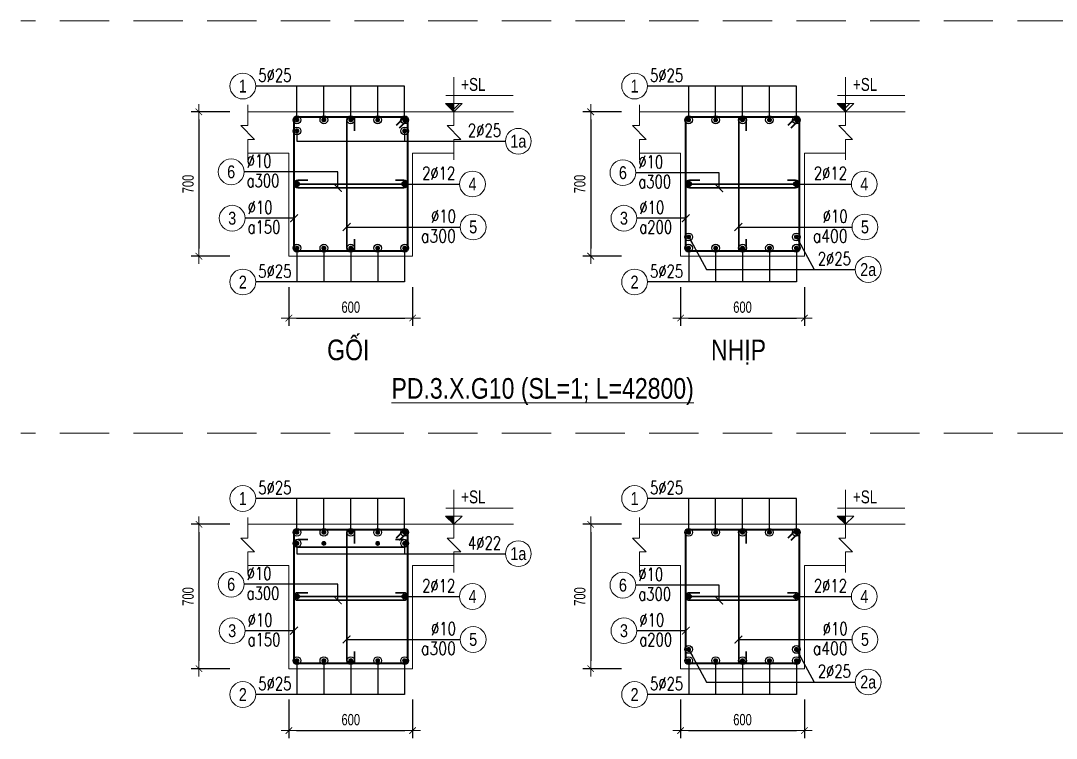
# Model space of a CAD drawing. Header units: millimetres. Extents: x 0 to 264070, y -218202 to 27271.
# Drawn here: x 225114 to 230136, y -194628 to -191149 of the extents above; entities that cross this region are included whole.
import ezdxf
from ezdxf.enums import TextEntityAlignment as Align

# ---------------------------------------------------------------- set-up
doc = ezdxf.new("R2010")
doc.units = ezdxf.units.MM
doc.header["$PDMODE"] = 3
doc.linetypes.add('HIDDEN2', pattern=[4.762499999999999, 3.175, -1.5875])
doc.layers.get('0').update_dxf_attribs({"lineweight": 20})
doc.layers.get('Defpoints').update_dxf_attribs({"color": 151, "lineweight": 9})
for name, color, linetype, lineweight in [('NDC_S_ANNO', 7, 'Continuous', 20), ('NDC_S_CONTINUOUS', 3, 'Continuous', 20), ('NDC_S_DIM', 1, 'Continuous', 15), ('NDC_S_HIDDEN', 8, 'HIDDEN2', 13), ('NDC_S_REBAR', 4, 'Continuous', 35), ('NDC_S_STIRRUP', 4, 'Continuous', 40), ('NDC_S_TEXT SYMBOL', 7, 'Continuous', 20), ('NDC_S_THIN LINE', 8, 'Continuous', 9), ('NDC_S_VN TEXT', 7, 'Continuous', 20)]:
    doc.layers.add(name, color=color, linetype=linetype, lineweight=lineweight)
doc.styles.add('ARIAL', font='arial.ttf', dxfattribs={"width": 0.8})
doc.styles.add('NDC_ANNO', font='', dxfattribs={"width": 0.8})
doc.styles.add('NDC_DIM', font='', dxfattribs={"width": 0.75})
doc.styles.add('NDC_EN TXT', font='romans.shx', dxfattribs={"width": 0.8})
doc.styles.get('NDC_ANNO').set_extended_font_data('Dotum')
doc.styles.get('NDC_DIM').set_extended_font_data('Dotum')
doc.dimstyles.new('NDC_dim_25', dxfattribs={"dimscale": 25, "dimtxt": 2.2, "dimasz": 1.5, "dimexe": 1.5, "dimexo": 2.5, "dimgap": 1, "dimtad": 1, "dimdec": 0, "dimzin": 0, "dimdsep": 46, "dimtxsty": 'NDC_DIM', "dimblk": 'DIMMARK', "dimcen": 0.09, "dimdle": 1.2, "dimclrd": 1, "dimclre": 1, "dimclrt": 3, "dimadec": 0, "dimazin": 0, "dimtfac": 1, "dimtdec": 0, "dimtix": 1, "dimtofl": 0, "dimtmove": 0, "dimatfit": 3, "dimfxl": 6, "dimfxlon": 1, "dimtolj": 1, "dimtzin": 0, "dimarcsym": 0})

# ---------------------------------------------------------------- blocks, each defined once
blk = doc.blocks.new('DIMMARK')
at = {"layer": 'NDC_S_DIM', "color": 1}
blk.add_line((-1.5, 0), (1, 0), dxfattribs=at)
at = {"layer": 'NDC_S_DIM', "color": 2, "const_width": 0.1}
blk.add_lwpolyline([(-0.4242640687119285, -0.4242640687119285), (0.4242640687119285, 0.4242640687119285)], dxfattribs=at)
blk = doc.blocks.new('kata_block_THEP')
at = {"layer": 'NDC_S_REBAR', "color": 0}
for p, q in [((-0.5, 0), (0.5, 0)), ((-0.3535533905960619, 0.353553390592424), (0.3535533905960619, -0.353553390592424)), ((0.3535533905960619, 0.353553390592424), (-0.3535533905960619, -0.353553390592424)), ((0, 0.5), (0, -0.5))]:
    blk.add_line(p, q, dxfattribs=at)
at = {"layer": 'NDC_S_REBAR', "color": 0, "const_width": 0.08333333333333334}
blk.add_lwpolyline([(-0.5, -1.818989403545856e-12, 1), (0.5000000000145519, -1.818989403545856e-12, 1), (-0.5, -1.818989403545856e-12, 1)], format="xyb", dxfattribs=at)
blk = doc.blocks.new('kata_block_TD')
at = {"color": 6, "linetype": 'ByBlock', "lineweight": -2, "style": 'ARIAL', "width": 0.8}
blk.add_attdef('SECTDET2', text='', height=5, dxfattribs=at).set_placement((0, 7.970649532882817), align=Align.CENTER)
at = {"color": 0, "linetype": 'ByBlock', "lineweight": -2, "style": 'ARIAL', "width": 0.8}
blk.add_attdef('SECTDET1', text='', height=5, dxfattribs=at).set_placement((0, 1.470649532882817), align=Align.CENTER)
at = {"color": 3, "lineweight": 25, "style": 'ARIAL', "width": 0.8}
blk.add_attdef('SSCALE', text='', height=2.5, dxfattribs=at).set_placement((0, -3.998868953555331), align=Align.CENTER)
blk = doc.blocks.new('kata_block_CT')
at = {"layer": 'NDC_S_ANNO'}
blk.add_hatch(color=3, dxfattribs=at).paths.add_polyline_path([(0, 1.596954857557648), (-1.612010908633238, 1.596954857557648), (0, 0)])
at = {"layer": 'NDC_S_ANNO', "ltscale": 50}
h = blk.add_hatch(dxfattribs=at)
h.set_pattern_fill('ANSI31', color=256, scale=1.406250541793835, style=0)
h.set_pattern_definition([(45.00000000000001, (0, 5.456968210637569e-12), (-3.157122508925224, 3.157122508925225), [])])
h.paths.add_polyline_path([(0, 1.596954857557648), (0, 0), (1.612010908924276, 1.596954857557648)])
for p, q in [((-1.592704896858777, 3.140833880479477), (11.46947077315417, 3.140833880479477)), ((11.56125648126181, 5.456968210637569e-12), (-1.63869572513795, 5.456968210637569e-12))]:
    blk.add_line(p, q, dxfattribs=at)
for points in [[(0, 6.69495074864426), (0, 0)], [(0, 0), (-1.612010908924276, 1.596954857557648), (0, 1.596954857557648)], [(0, 0), (1.612010908924276, 1.596954857557648), (0, 1.596954857557648)]]:
    blk.add_lwpolyline(points, dxfattribs=at)
at = {"layer": 'NDC_S_ANNO', "color": 8, "ltscale": 50}
blk.add_lwpolyline([(0, 0), (-1.612010908633238, 1.596954857557648), (0, 1.596954857557648)], dxfattribs=at)
at = {"layer": 'NDC_S_TEXT SYMBOL', "color": 3, "style": 'NDC_ANNO', "width": 0.8}
blk.add_attdef('CT', (1.409564409346785, 4.068271311703938), '', height=2.5, dxfattribs=at)
blk = doc.blocks.new('*D599')
at = {"layer": 'Defpoints', "color": 0, "transparency": 16777216}
for p in [(226414.9074645812, -192290.9016911129), (227014.9074645812, -192290.9016911129), (227014.9074645812, -192590.9016911129)]:
    blk.add_point(p, dxfattribs=at)
at = {"layer": 'NDC_S_DIM', "color": 1, "lineweight": -2, "transparency": 16777216}
for p, q in [((226414.9074645812, -192440.9016911129), (226414.9074645812, -192628.4016911129)), ((227014.9074645812, -192440.9016911129), (227014.9074645812, -192628.4016911129)), ((226452.4074645812, -192590.9016911129), (226977.4074645812, -192590.9016911129))]:
    blk.add_line(p, q, dxfattribs=at)
at = {"layer": 'NDC_S_DIM', "color": 1, "lineweight": -2, "transparency": 16777216, "xscale": 37.5, "yscale": 37.5, "zscale": 37.5, "rotation": 180}
blk.add_blockref('DIMMARK', (226414.9074645812, -192590.9016911129), dxfattribs=at)
at = {"layer": 'NDC_S_DIM', "color": 1, "lineweight": -2, "transparency": 16777216, "xscale": 37.5, "yscale": 37.5, "zscale": 37.5}
blk.add_blockref('DIMMARK', (227014.9074645812, -192590.9016911129), dxfattribs=at)
at = {"layer": 'NDC_S_DIM', "color": 3, "transparency": 16777216, "insert": (226714.9074645812, -192538.4016911129), "char_height": 55.00000000000001, "attachment_point": 5, "style": 'NDC_DIM'}
blk.add_mtext('\\A1;600', dxfattribs=at)
blk = doc.blocks.new('*D600')
at = {"layer": 'Defpoints', "color": 0, "transparency": 16777216}
for p in [(226484.5805891255, -191590.9016911129), (225978.5805891255, -192290.9016911129), (226484.5805891255, -192290.9016911129)]:
    blk.add_point(p, dxfattribs=at)
at = {"layer": 'NDC_S_DIM', "color": 1, "lineweight": -2, "transparency": 16777216}
for p, q in [((226128.5805891255, -191590.9016911129), (225941.0805891255, -191590.9016911129)), ((225978.5805891255, -191628.4016911129), (225978.5805891255, -192253.4016911129)), ((226128.5805891255, -192290.9016911129), (225941.0805891255, -192290.9016911129))]:
    blk.add_line(p, q, dxfattribs=at)
at = {"layer": 'NDC_S_DIM', "color": 1, "lineweight": -2, "transparency": 16777216, "xscale": 37.5, "yscale": 37.5, "zscale": 37.5}
for p, rotation in [((225978.5805891255, -191590.9016911129), 90), ((225978.5805891255, -192290.9016911129), 270)]:
    blk.add_blockref('DIMMARK', p, dxfattribs=dict(at, rotation=rotation))
at = {"layer": 'NDC_S_DIM', "color": 3, "transparency": 16777216, "insert": (225926.0805891255, -191940.9016911128), "char_height": 55.00000000000001, "attachment_point": 5, "rotation": 90, "style": 'NDC_DIM'}
blk.add_mtext('\\A1;700', dxfattribs=at)
blk = doc.blocks.new('*D601')
at = {"layer": 'Defpoints', "color": 0, "transparency": 16777216}
for p in [(228314.4582592893, -192290.9016911129), (228914.4582592893, -192290.9016911129), (228914.4582592893, -192590.9016911129)]:
    blk.add_point(p, dxfattribs=at)
at = {"layer": 'NDC_S_DIM', "color": 1, "lineweight": -2, "transparency": 16777216}
for p, q in [((228314.4582592893, -192440.9016911129), (228314.4582592893, -192628.4016911129)), ((228914.4582592893, -192440.9016911129), (228914.4582592893, -192628.4016911129)), ((228351.9582592893, -192590.9016911129), (228876.9582592893, -192590.9016911129))]:
    blk.add_line(p, q, dxfattribs=at)
at = {"layer": 'NDC_S_DIM', "color": 1, "lineweight": -2, "transparency": 16777216, "xscale": 37.5, "yscale": 37.5, "zscale": 37.5, "rotation": 180}
blk.add_blockref('DIMMARK', (228314.4582592893, -192590.9016911129), dxfattribs=at)
at = {"layer": 'NDC_S_DIM', "color": 1, "lineweight": -2, "transparency": 16777216, "xscale": 37.5, "yscale": 37.5, "zscale": 37.5}
blk.add_blockref('DIMMARK', (228914.4582592893, -192590.9016911129), dxfattribs=at)
at = {"layer": 'NDC_S_DIM', "color": 3, "transparency": 16777216, "insert": (228614.4582592893, -192538.4016911129), "char_height": 55.00000000000001, "attachment_point": 5, "style": 'NDC_DIM'}
blk.add_mtext('\\A1;600', dxfattribs=at)
blk = doc.blocks.new('*D602')
at = {"layer": 'Defpoints', "color": 0, "transparency": 16777216}
for p in [(228384.1313838336, -191590.9016911129), (227878.1313838336, -192290.9016911129), (228384.1313838336, -192290.9016911129)]:
    blk.add_point(p, dxfattribs=at)
at = {"layer": 'NDC_S_DIM', "color": 1, "lineweight": -2, "transparency": 16777216}
for p, q in [((228028.1313838336, -191590.9016911129), (227840.6313838336, -191590.9016911129)), ((227878.1313838336, -191628.4016911129), (227878.1313838336, -192253.4016911129)), ((228028.1313838336, -192290.9016911129), (227840.6313838336, -192290.9016911129))]:
    blk.add_line(p, q, dxfattribs=at)
at = {"layer": 'NDC_S_DIM', "color": 1, "lineweight": -2, "transparency": 16777216, "xscale": 37.5, "yscale": 37.5, "zscale": 37.5}
for p, rotation in [((227878.1313838336, -191590.9016911129), 90), ((227878.1313838336, -192290.9016911129), 270)]:
    blk.add_blockref('DIMMARK', p, dxfattribs=dict(at, rotation=rotation))
at = {"layer": 'NDC_S_DIM', "color": 3, "transparency": 16777216, "insert": (227825.6313838336, -191940.9016911128), "char_height": 55.00000000000001, "attachment_point": 5, "rotation": 90, "style": 'NDC_DIM'}
blk.add_mtext('\\A1;700', dxfattribs=at)
blk = doc.blocks.new('*U241')
blk.add_circle((-2.5, 0), 2.5)
at = {"layer": 'NDC_S_VN TEXT', "color": 3, "style": 'NDC_EN TXT', "width": 0.75}
for tag, p in [('DK1', (0.5, 0.8455043070534884)), ('KC1', (0.5, -2.972544307831413))]:
    blk.add_attdef(tag, p, '', height=2.5, dxfattribs=at)
at = {"layer": 'NDC_S_VN TEXT', "color": 7, "style": 'ARIAL', "width": 0.8}
blk.add_attdef('SH2', text='', height=2.5, dxfattribs=at).set_placement((-2.5, 0), align=Align.MIDDLE)
blk = doc.blocks.new('*U239')
blk.add_circle((2.5, 0), 2.5)
at = {"layer": 'NDC_S_VN TEXT', "color": 3, "style": 'NDC_EN TXT', "width": 0.75}
blk.add_attdef('DK2', text='', height=2.5, dxfattribs=at).set_placement((-0.85, 0.8455043070534884), align=Align.RIGHT)
at = {"layer": 'NDC_S_VN TEXT', "color": 7, "style": 'ARIAL', "width": 0.8}
blk.add_attdef('SH3', text='', height=2.5, dxfattribs=at).set_placement((2.5, 0), align=Align.MIDDLE)
blk = doc.blocks.new('*U321')
blk.add_circle((2.5, 0), 2.5)
at = {"layer": 'NDC_S_VN TEXT', "color": 3, "style": 'NDC_EN TXT'}
for tag, width, p in [('DK2', 0.75, (-0.85, 0.8455043070534884)), ('KC2', 0.8, (-0.85, -2.972544307831413))]:
    blk.add_attdef(tag, text='', height=2.5, dxfattribs=dict(at, width=width)).set_placement(p, align=Align.RIGHT)
at = {"layer": 'NDC_S_VN TEXT', "color": 7, "style": 'ARIAL', "width": 0.8}
blk.add_attdef('SH3', text='', height=2.5, dxfattribs=at).set_placement((2.5, 0), align=Align.MIDDLE)
blk = doc.blocks.new('*U240')
blk.add_circle((-2.5, 0), 2.5)
at = {"layer": 'NDC_S_VN TEXT', "color": 3, "style": 'NDC_EN TXT', "width": 0.75}
blk.add_attdef('DK1', (0.5, 0.8455043070534884), '', height=2.5, dxfattribs=at)
at = {"layer": 'NDC_S_VN TEXT', "color": 7, "style": 'ARIAL', "width": 0.8}
blk.add_attdef('SH2', text='', height=2.5, dxfattribs=at).set_placement((-2.5, 0), align=Align.MIDDLE)
blk = doc.blocks.new('*D613')
at = {"layer": 'Defpoints', "color": 0, "transparency": 16777216}
for p in [(228384.1313838337, -193590.9016911106), (227878.1313838337, -194290.9016911106), (228384.1313838337, -194290.9016911106)]:
    blk.add_point(p, dxfattribs=at)
at = {"layer": 'NDC_S_DIM', "color": 1, "lineweight": -2, "transparency": 16777216}
for p, q in [((228028.1313838337, -193590.9016911106), (227840.6313838337, -193590.9016911106)), ((227878.1313838337, -193628.4016911106), (227878.1313838337, -194253.4016911106)), ((228028.1313838337, -194290.9016911106), (227840.6313838337, -194290.9016911106))]:
    blk.add_line(p, q, dxfattribs=at)
at = {"layer": 'NDC_S_DIM', "color": 1, "lineweight": -2, "transparency": 16777216, "xscale": 37.5, "yscale": 37.5, "zscale": 37.5}
for p, rotation in [((227878.1313838337, -193590.9016911106), 90), ((227878.1313838337, -194290.9016911106), 270)]:
    blk.add_blockref('DIMMARK', p, dxfattribs=dict(at, rotation=rotation))
at = {"layer": 'NDC_S_DIM', "color": 3, "transparency": 16777216, "insert": (227825.6313838337, -193940.9016911105), "char_height": 55.00000000000001, "attachment_point": 5, "rotation": 90, "style": 'NDC_DIM'}
blk.add_mtext('\\A1;700', dxfattribs=at)
blk = doc.blocks.new('*D614')
at = {"layer": 'Defpoints', "color": 0, "transparency": 16777216}
for p in [(228314.4582592893, -194290.9016911106), (228914.4582592893, -194290.9016911106), (228914.4582592893, -194590.9016911106)]:
    blk.add_point(p, dxfattribs=at)
at = {"layer": 'NDC_S_DIM', "color": 1, "lineweight": -2, "transparency": 16777216}
for p, q in [((228314.4582592893, -194440.9016911106), (228314.4582592893, -194628.4016911106)), ((228914.4582592893, -194440.9016911106), (228914.4582592893, -194628.4016911106)), ((228351.9582592893, -194590.9016911106), (228876.9582592893, -194590.9016911106))]:
    blk.add_line(p, q, dxfattribs=at)
at = {"layer": 'NDC_S_DIM', "color": 1, "lineweight": -2, "transparency": 16777216, "xscale": 37.5, "yscale": 37.5, "zscale": 37.5, "rotation": 180}
blk.add_blockref('DIMMARK', (228314.4582592893, -194590.9016911106), dxfattribs=at)
at = {"layer": 'NDC_S_DIM', "color": 1, "lineweight": -2, "transparency": 16777216, "xscale": 37.5, "yscale": 37.5, "zscale": 37.5}
blk.add_blockref('DIMMARK', (228914.4582592893, -194590.9016911106), dxfattribs=at)
at = {"layer": 'NDC_S_DIM', "color": 3, "transparency": 16777216, "insert": (228614.4582592893, -194538.4016911106), "char_height": 55.00000000000001, "attachment_point": 5, "style": 'NDC_DIM'}
blk.add_mtext('\\A1;600', dxfattribs=at)
blk = doc.blocks.new('*D615')
at = {"layer": 'Defpoints', "color": 0, "transparency": 16777216}
for p in [(226484.5805891256, -193590.9016911106), (225978.5805891256, -194290.9016911106), (226484.5805891256, -194290.9016911106)]:
    blk.add_point(p, dxfattribs=at)
at = {"layer": 'NDC_S_DIM', "color": 1, "lineweight": -2, "transparency": 16777216}
for p, q in [((226128.5805891256, -193590.9016911106), (225941.0805891256, -193590.9016911106)), ((225978.5805891256, -193628.4016911106), (225978.5805891256, -194253.4016911106)), ((226128.5805891256, -194290.9016911106), (225941.0805891256, -194290.9016911106))]:
    blk.add_line(p, q, dxfattribs=at)
at = {"layer": 'NDC_S_DIM', "color": 1, "lineweight": -2, "transparency": 16777216, "xscale": 37.5, "yscale": 37.5, "zscale": 37.5}
for p, rotation in [((225978.5805891256, -193590.9016911106), 90), ((225978.5805891256, -194290.9016911106), 270)]:
    blk.add_blockref('DIMMARK', p, dxfattribs=dict(at, rotation=rotation))
at = {"layer": 'NDC_S_DIM', "color": 3, "transparency": 16777216, "insert": (225926.0805891256, -193940.9016911105), "char_height": 55.00000000000001, "attachment_point": 5, "rotation": 90, "style": 'NDC_DIM'}
blk.add_mtext('\\A1;700', dxfattribs=at)
blk = doc.blocks.new('*D616')
at = {"layer": 'Defpoints', "color": 0, "transparency": 16777216}
for p in [(226414.9074645813, -194290.9016911106), (227014.9074645813, -194290.9016911106), (227014.9074645813, -194590.9016911106)]:
    blk.add_point(p, dxfattribs=at)
at = {"layer": 'NDC_S_DIM', "color": 1, "lineweight": -2, "transparency": 16777216}
for p, q in [((226414.9074645813, -194440.9016911106), (226414.9074645813, -194628.4016911106)), ((227014.9074645813, -194440.9016911106), (227014.9074645813, -194628.4016911106)), ((226452.4074645813, -194590.9016911106), (226977.4074645813, -194590.9016911106))]:
    blk.add_line(p, q, dxfattribs=at)
at = {"layer": 'NDC_S_DIM', "color": 1, "lineweight": -2, "transparency": 16777216, "xscale": 37.5, "yscale": 37.5, "zscale": 37.5, "rotation": 180}
blk.add_blockref('DIMMARK', (226414.9074645813, -194590.9016911106), dxfattribs=at)
at = {"layer": 'NDC_S_DIM', "color": 1, "lineweight": -2, "transparency": 16777216, "xscale": 37.5, "yscale": 37.5, "zscale": 37.5}
blk.add_blockref('DIMMARK', (227014.9074645813, -194590.9016911106), dxfattribs=at)
at = {"layer": 'NDC_S_DIM', "color": 3, "transparency": 16777216, "insert": (226714.9074645813, -194538.4016911106), "char_height": 55.00000000000001, "attachment_point": 5, "style": 'NDC_DIM'}
blk.add_mtext('\\A1;600', dxfattribs=at)

msp = doc.modelspace()

# ---------------------------------------------------------------- linework, layer by layer
at = {"layer": 'NDC_S_CONTINUOUS'}
for points in [[(226214.9074645812, -191590.9016911129), (226414.9074645812, -191590.9016911129), (226414.9074645812, -191590.9016911129), (227014.9074645812, -191590.9016911129), (227014.9074645812, -191590.9016911129), (227214.9074645812, -191590.9016911129)], [(228114.4582592893, -191590.9016911129), (228314.4582592893, -191590.9016911129), (228314.4582592893, -191590.9016911129), (228914.4582592893, -191590.9016911129), (228914.4582592893, -191590.9016911129), (229114.4582592893, -191590.9016911129)], [(226214.9074645812, -191790.9016911129), (226414.9074645812, -191790.9016911129), (226414.9074645812, -192290.9016911129), (227014.9074645812, -192290.9016911129), (227014.9074645812, -191790.9016911129), (227214.9074645812, -191790.9016911129)], [(228114.4582592893, -191790.9016911129), (228314.4582592893, -191790.9016911129), (228314.4582592893, -192290.9016911129), (228914.4582592893, -192290.9016911129), (228914.4582592893, -191790.9016911129), (229114.4582592893, -191790.9016911129)], [(226214.9074645813, -193590.9016911106), (226414.9074645813, -193590.9016911106), (226414.9074645813, -193590.9016911106), (227014.9074645813, -193590.9016911106), (227014.9074645813, -193590.9016911106), (227214.9074645813, -193590.9016911106)], [(228114.4582592893, -193590.9016911106), (228314.4582592893, -193590.9016911106), (228314.4582592893, -193590.9016911106), (228914.4582592893, -193590.9016911106), (228914.4582592893, -193590.9016911106), (229114.4582592893, -193590.9016911106)], [(226214.9074645813, -193790.9016911106), (226414.9074645813, -193790.9016911106), (226414.9074645813, -194290.9016911106), (227014.9074645813, -194290.9016911106), (227014.9074645813, -193790.9016911106), (227214.9074645813, -193790.9016911106)], [(228114.4582592893, -193790.9016911106), (228314.4582592893, -193790.9016911106), (228314.4582592893, -194290.9016911106), (228914.4582592893, -194290.9016911106), (228914.4582592893, -193790.9016911106), (229114.4582592893, -193790.9016911106)]]:
    msp.add_lwpolyline(points, dxfattribs=at)
at = {"layer": 'NDC_S_DIM'}
for centre in [(226453.9074645812, -191683.4016911129), (226975.9074645812, -191683.4016911129), (226453.9074645813, -193683.4016911106), (226975.9074645813, -193683.4016911106)]:
    msp.add_circle(centre, 18.82654195789014, dxfattribs=at)
at = {"layer": 'NDC_S_HIDDEN', "ltscale": 75}
for p, q in [((243044.9620485608, -191149.0592886423), (225114.385486981, -191149.0592886423)), ((243044.9620485608, -193149.05928864), (225114.385486981, -193149.05928864))]:
    msp.add_line(p, q, dxfattribs=at)
at = {"layer": 'NDC_S_REBAR'}
for points in [[(226733.2775066753, -191683.2463810462), (226733.2775066753, -191634.3332112363, 0.9999999999999999), (226696.4135066753, -191634.3332112363), (226696.4135066753, -192247.4696911128, 0.9999999999999999), (226733.2775066753, -192247.4696911128), (226733.2775066753, -192208.212800104, -0.414213562)], [(228632.8283013834, -191683.2463810462), (228632.8283013834, -191634.3332112363, 0.9999999999999999), (228595.9643013834, -191634.3332112363), (228595.9643013834, -192247.4696911128, 0.9999999999999999), (228632.8283013834, -192247.4696911128), (228632.8283013834, -192208.212800104, -0.414213562)], [(226507.2526343911, -191922.4696911129), (226458.3394645812, -191922.4696911129, 0.9999999999999999), (226458.3394645812, -191959.3336911129), (226971.4754645812, -191959.3336911129, 0.9999999999999999), (226971.4754645812, -191922.4696911129), (226932.2185735723, -191922.4696911129, -0.414213562)], [(228406.8034290991, -191922.4696911129), (228357.8902592893, -191922.4696911129, 0.9999999999999999), (228357.8902592893, -191959.3336911129), (228871.0262592892, -191959.3336911129, 0.9999999999999999), (228871.0262592892, -191922.4696911129), (228831.7693682804, -191922.4696911129, -0.414213562)], [(226733.2775066754, -193683.2463810439), (226733.2775066754, -193634.333211234, 0.9999999999999999), (226696.4135066753, -193634.333211234), (226696.4135066753, -194247.4696911105, 0.9999999999999999), (226733.2775066754, -194247.4696911105), (226733.2775066754, -194208.2128001017, -0.414213562)], [(228632.8283013834, -193683.2463810439), (228632.8283013834, -193634.333211234, 0.9999999999999999), (228595.9643013834, -193634.333211234), (228595.9643013834, -194247.4696911105, 0.9999999999999999), (228632.8283013834, -194247.4696911105), (228632.8283013834, -194208.2128001017, -0.414213562)], [(226507.2526343911, -193664.9696911106), (226458.3394645813, -193664.9696911106, 0.9999999999999999), (226458.3394645813, -193701.8336911106), (226971.4754645812, -193701.8336911106, 0.9999999999999999), (226971.4754645812, -193664.9696911106), (226932.2185735724, -193664.9696911106, -0.414213562)], [(226507.2526343911, -193922.4696911106), (226458.3394645813, -193922.4696911106, 0.9999999999999999), (226458.3394645813, -193959.3336911106), (226971.4754645812, -193959.3336911106, 0.9999999999999999), (226971.4754645812, -193922.4696911106), (226932.2185735724, -193922.4696911106, -0.414213562)], [(228406.8034290992, -193922.4696911106), (228357.8902592894, -193922.4696911106, 0.9999999999999999), (228357.8902592894, -193959.3336911106), (228871.0262592893, -193959.3336911106, 0.9999999999999999), (228871.0262592893, -193922.4696911106), (228831.7693682805, -193922.4696911106, -0.414213562)]]:
    msp.add_lwpolyline(points, format="xyb", dxfattribs=at)
at = {"layer": 'NDC_S_STIRRUP'}
for points in [[(226935.9074645812, -191655.9016911129), (226975.9074645812, -191615.9016911129, -0.414213562), (226989.9074645812, -191629.9016911129), (226989.9074645812, -192251.9016911129, -0.414213562), (226975.9074645812, -192265.9016911129), (226453.9074645812, -192265.9016911129, -0.414213562), (226439.9074645812, -192251.9016911129), (226439.9074645812, -191629.9016911129, -0.414213562), (226453.9074645812, -191615.9016911129), (226975.9074645812, -191615.9016911129, -0.414213562), (226989.9074645812, -191629.9016911129), (226949.9074645812, -191669.9016911129)], [(228835.4582592893, -191655.9016911129), (228875.4582592893, -191615.9016911129, -0.414213562), (228889.4582592893, -191629.9016911129), (228889.4582592893, -192251.9016911129, -0.414213562), (228875.4582592893, -192265.9016911129), (228353.4582592893, -192265.9016911129, -0.414213562), (228339.4582592893, -192251.9016911129), (228339.4582592893, -191629.9016911129, -0.414213562), (228353.4582592893, -191615.9016911129), (228875.4582592893, -191615.9016911129, -0.414213562), (228889.4582592893, -191629.9016911129), (228849.4582592893, -191669.9016911129)], [(226935.9074645813, -193655.9016911106), (226975.9074645813, -193615.9016911106, -0.414213562), (226989.9074645813, -193629.9016911106), (226989.9074645813, -194251.9016911106, -0.414213562), (226975.9074645813, -194265.9016911106), (226453.9074645813, -194265.9016911106, -0.414213562), (226439.9074645813, -194251.9016911106), (226439.9074645813, -193629.9016911106, -0.414213562), (226453.9074645813, -193615.9016911106), (226975.9074645813, -193615.9016911106, -0.414213562), (226989.9074645813, -193629.9016911106), (226949.9074645813, -193669.9016911106)], [(228835.4582592893, -193655.9016911106), (228875.4582592893, -193615.9016911106, -0.414213562), (228889.4582592893, -193629.9016911106), (228889.4582592893, -194251.9016911106, -0.414213562), (228875.4582592893, -194265.9016911106), (228353.4582592893, -194265.9016911106, -0.414213562), (228339.4582592893, -194251.9016911106), (228339.4582592893, -193629.9016911106, -0.414213562), (228353.4582592893, -193615.9016911106), (228875.4582592893, -193615.9016911106, -0.414213562), (228889.4582592893, -193629.9016911106), (228849.4582592893, -193669.9016911106)]]:
    msp.add_lwpolyline(points, format="xyb", dxfattribs=at)
at = {"layer": 'NDC_S_THIN LINE'}
for points in [[(226214.9074645812, -191824.2350244462), (226214.9074645812, -191724.2350244462), (226248.2407979145, -191724.2350244462), (226181.5741312479, -191657.5683577795), (226214.9074645812, -191657.5683577795), (226214.9074645812, -191557.5683577795)], [(227214.9074645812, -191824.2350244462), (227214.9074645812, -191724.2350244462), (227248.2407979145, -191724.2350244462), (227181.5741312479, -191657.5683577795), (227214.9074645812, -191657.5683577795), (227214.9074645812, -191557.5683577795)], [(228114.4582592893, -191824.2350244462), (228114.4582592893, -191724.2350244462), (228147.7915926226, -191724.2350244462), (228081.124925956, -191657.5683577795), (228114.4582592893, -191657.5683577795), (228114.4582592893, -191557.5683577795)], [(229114.4582592893, -191824.2350244462), (229114.4582592893, -191724.2350244462), (229147.7915926226, -191724.2350244462), (229081.124925956, -191657.5683577795), (229114.4582592893, -191657.5683577795), (229114.4582592893, -191557.5683577795)], [(226214.9074645813, -193824.2350244439), (226214.9074645813, -193724.2350244439), (226248.2407979146, -193724.2350244439), (226181.5741312479, -193657.5683577772), (226214.9074645813, -193657.5683577772), (226214.9074645813, -193557.5683577772)], [(227214.9074645813, -193824.2350244439), (227214.9074645813, -193724.2350244439), (227248.2407979146, -193724.2350244439), (227181.5741312479, -193657.5683577772), (227214.9074645813, -193657.5683577772), (227214.9074645813, -193557.5683577772)], [(228114.4582592893, -193824.2350244439), (228114.4582592893, -193724.2350244439), (228147.7915926227, -193724.2350244439), (228081.124925956, -193657.5683577772), (228114.4582592894, -193657.5683577772), (228114.4582592894, -193557.5683577772)], [(229114.4582592893, -193824.2350244439), (229114.4582592893, -193724.2350244439), (229147.7915926227, -193724.2350244439), (229081.124925956, -193657.5683577772), (229114.4582592894, -193657.5683577772), (229114.4582592894, -193557.5683577772)]]:
    msp.add_lwpolyline(points, dxfattribs=at)

# ---------------------------------------------------------------- block references
at = {"layer": 'NDC_S_REBAR', "color": 3, "xscale": 22, "yscale": 22, "zscale": 22}
for p in [(226453.9074645812, -191629.9016911129), (226453.9074645812, -191683.4016911129), (226453.9074645812, -191940.9016911129), (228353.4582592893, -192197.6026108719), (226453.9074645812, -192251.9016911129), (226453.9074645813, -193629.9016911106), (226453.9074645813, -193683.4016911106), (226453.9074645813, -193940.9016911106), (228353.4582592893, -194197.6026108696), (226453.9074645813, -194251.9016911106)]:
    msp.add_blockref('kata_block_THEP', p, dxfattribs=at)
at = {"layer": 'NDC_S_REBAR', "xscale": 22, "yscale": 22, "zscale": 22}
for p in [(226584.4074645812, -191629.9016911129), (226714.9074645812, -191629.9016911129), (226845.4074645812, -191629.9016911129), (226975.9074645812, -191629.9016911129), (228353.4582592893, -191629.9016911129), (228483.9582592893, -191629.9016911129), (228614.4582592893, -191629.9016911129), (228744.9582592893, -191629.9016911129), (228875.4582592893, -191629.9016911129), (226975.9074645812, -191683.4016911129), (226975.9074645812, -191940.9016911129), (228353.4582592893, -191940.9016911129), (228875.4582592893, -191940.9016911129), (228875.4582592893, -192197.6026108719), (226584.4074645812, -192251.9016911129), (226714.9074645812, -192251.9016911129), (226845.4074645812, -192251.9016911129), (226975.9074645812, -192251.9016911129), (228353.4582592893, -192251.9016911129), (228483.9582592893, -192251.9016911129), (228614.4582592893, -192251.9016911129), (228744.9582592893, -192251.9016911129), (228875.4582592893, -192251.9016911129), (226584.4074645813, -193629.9016911106), (226714.9074645813, -193629.9016911106), (226845.4074645813, -193629.9016911106), (226975.9074645813, -193629.9016911106), (228353.4582592893, -193629.9016911106), (228483.9582592893, -193629.9016911106), (228614.4582592893, -193629.9016911106), (228744.9582592893, -193629.9016911106), (228875.4582592893, -193629.9016911106), (226584.4074645813, -193683.4016911104), (226845.4074645813, -193683.4016911104), (226975.9074645813, -193683.4016911106), (226975.9074645813, -193940.9016911106), (228353.4582592893, -193940.9016911106), (228875.4582592893, -193940.9016911106), (228875.4582592893, -194197.6026108696), (226584.4074645813, -194251.9016911106), (226714.9074645813, -194251.9016911106), (226845.4074645813, -194251.9016911106), (226975.9074645813, -194251.9016911106), (228353.4582592893, -194251.9016911106), (228483.9582592893, -194251.9016911106), (228614.4582592893, -194251.9016911106), (228744.9582592893, -194251.9016911106), (228875.4582592893, -194251.9016911106)]:
    msp.add_blockref('kata_block_THEP', p, dxfattribs=at)
at = {"layer": 'NDC_S_THIN LINE', "xscale": 25, "yscale": 25, "zscale": 25}
for name, p, values in [('*U240', (226253.9074645812, -191465.9016911129), {'SH2': '1', 'DK1': '5%%c25'}), ('*U240', (228153.4582592893, -191465.9016911129), {'SH2': '1', 'DK1': '5%%c25'}), ('*U239', (227464.9074645812, -191733.4016911129), {'SH3': '1a', 'DK2': '2%%c25'}), ('*U241', (226197.4074645812, -191881.7786144096), {'SH2': '6', 'DK1': '%%c10', 'KC1': 'a300'}), ('*U241', (228096.9582592893, -191885.9016911129), {'SH2': '6', 'DK1': '%%c10', 'KC1': 'a300'}), ('*U239', (227242.7977083788, -191940.9016911129), {'SH3': '4', 'DK2': '2%%c12'}), ('*U239', (229142.3485030868, -191940.9016911129), {'SH3': '4', 'DK2': '2%%c12'}), ('*U241', (226202.4074645812, -192106.7223617224), {'SH2': '3', 'DK1': '%%c10', 'KC1': 'a150'}), ('*U241', (228101.9582592893, -192106.7223617224), {'SH2': '3', 'DK1': '%%c10', 'KC1': 'a200'}), ('*U321', (227245.9636634454, -192149.3688192922), {'SH3': '5', 'DK2': '%%c10', 'KC2': 'a300'}), ('*U321', (229145.5144581535, -192149.3688192922), {'SH3': '5', 'DK2': '%%c10', 'KC2': 'a400'}), ('*U239', (229161.4153286457, -192355.5131624801), {'SH3': '2a', 'DK2': '2%%c25'}), ('*U240', (226253.9074645812, -192415.9016911129), {'SH2': '2', 'DK1': '5%%c25'}), ('*U240', (228153.4582592893, -192415.9016911129), {'SH2': '2', 'DK1': '5%%c25'}), ('*U240', (226253.9074645813, -193465.9016911106), {'SH2': '1', 'DK1': '5%%c25'}), ('*U240', (228153.4582592893, -193465.9016911106), {'SH2': '1', 'DK1': '5%%c25'}), ('*U239', (227464.9074645813, -193733.4016911106), {'SH3': '1a', 'DK2': '4%%c22'}), ('*U241', (226197.4074645813, -193881.7786144073), {'SH2': '6', 'DK1': '%%c10', 'KC1': 'a300'}), ('*U241', (228096.9582592893, -193885.9016911106), {'SH2': '6', 'DK1': '%%c10', 'KC1': 'a300'}), ('*U239', (227242.7977083788, -193940.9016911106), {'SH3': '4', 'DK2': '2%%c12'}), ('*U239', (229142.3485030869, -193940.9016911106), {'SH3': '4', 'DK2': '2%%c12'}), ('*U241', (226202.4074645813, -194106.7223617201), {'SH2': '3', 'DK1': '%%c10', 'KC1': 'a150'}), ('*U241', (228101.9582592893, -194106.7223617201), {'SH2': '3', 'DK1': '%%c10', 'KC1': 'a200'}), ('*U321', (227245.9636634455, -194149.3688192899), {'SH3': '5', 'DK2': '%%c10', 'KC2': 'a300'}), ('*U321', (229145.5144581536, -194149.3688192899), {'SH3': '5', 'DK2': '%%c10', 'KC2': 'a400'}), ('*U239', (229161.4153286458, -194355.5131624778), {'SH3': '2a', 'DK2': '2%%c25'}), ('*U240', (226253.9074645813, -194415.9016911106), {'SH2': '2', 'DK1': '5%%c25'}), ('*U240', (228153.4582592893, -194415.9016911106), {'SH2': '2', 'DK1': '5%%c25'})]:
    msp.add_blockref(name, p, dxfattribs=at).add_auto_attribs(values)
at = {"layer": 'NDC_S_VN TEXT', "xscale": 25, "yscale": 25, "zscale": 25}
for p in [(227214.9074645812, -191590.9016911129), (229114.4582592893, -191590.9016911129), (227214.9074645813, -193590.9016911106), (229114.4582592893, -193590.9016911106)]:
    msp.add_blockref('kata_block_CT', p, dxfattribs=at).add_auto_attribs({'CT': '+SL'})
at = {"layer": 'NDC_S_VN TEXT'}
ref = msp.add_blockref('kata_block_TD', (226702.6426514141, -192824.5393466046), dxfattribs=dict(at, xscale=20, yscale=20, zscale=20))
ref.add_attrib('SECTDET1', 'GỐI', dxfattribs={"layer": '0', "color": 0, "linetype": 'ByBlock', "lineweight": -2, "height": 100, "style": 'ARIAL', "width": 0.8}).set_placement((226702.6426514141, -192795.126355947), align=Align.CENTER)
ref = msp.add_blockref('kata_block_TD', (228595.003487134, -192824.5393466046), dxfattribs=dict(at, xscale=20, yscale=20, zscale=20))
ref.add_attrib('SECTDET1', 'NHỊP', dxfattribs={"layer": '0', "color": 0, "linetype": 'ByBlock', "lineweight": -2, "height": 100, "style": 'ARIAL', "width": 0.8}).set_placement((228595.003487134, -192795.126355947), align=Align.CENTER)
ref = msp.add_blockref('kata_block_TD', (227645.2230754934, -193011.2388631956), dxfattribs=dict(at, xscale=20, yscale=20, zscale=20))
ref.add_attrib('SECTDET1', '%%uPD.3.X.G10 (SL=1; L=42800)', dxfattribs={"layer": '0', "color": 0, "linetype": 'ByBlock', "lineweight": -2, "height": 100, "style": 'ARIAL', "width": 0.8}).set_placement((227645.2230754934, -192981.825872538), align=Align.CENTER)

# ---------------------------------------------------------------- dimensions: what is measured, and where the dimension line sits
at = {"layer": 'NDC_S_DIM'}
for base, p1, p2, picture, middle in [((225978.5805891255, -192290.9016911129), (226484.5805891255, -191590.9016911129), (226484.5805891255, -192290.9016911129), '*D600', (225926.0805891255, -191940.9016911128)), ((227878.1313838336, -192290.9016911129), (228384.1313838336, -191590.9016911129), (228384.1313838336, -192290.9016911129), '*D602', (227825.6313838336, -191940.9016911128)), ((225978.5805891256, -194290.9016911106), (226484.5805891256, -193590.9016911106), (226484.5805891256, -194290.9016911106), '*D615', (225926.0805891256, -193940.9016911105)), ((227878.1313838337, -194290.9016911106), (228384.1313838337, -193590.9016911106), (228384.1313838337, -194290.9016911106), '*D613', (227825.6313838337, -193940.9016911105))]:
    dim = msp.add_linear_dim(base=base, p1=p1, p2=p2, angle=270, dimstyle='NDC_dim_25', dxfattribs=at)
    dim.commit()
    dim.dimension.update_dxf_attribs({"geometry": picture, "text_midpoint": middle})
for base, p1, p2, picture, middle in [((227014.9074645812, -192590.9016911129), (226414.9074645812, -192290.9016911129), (227014.9074645812, -192290.9016911129), '*D599', (226714.9074645812, -192538.4016911129)), ((228914.4582592893, -192590.9016911129), (228314.4582592893, -192290.9016911129), (228914.4582592893, -192290.9016911129), '*D601', (228614.4582592893, -192538.4016911129)), ((227014.9074645813, -194590.9016911106), (226414.9074645813, -194290.9016911106), (227014.9074645813, -194290.9016911106), '*D616', (226714.9074645813, -194538.4016911106)), ((228914.4582592893, -194590.9016911106), (228314.4582592893, -194290.9016911106), (228914.4582592893, -194290.9016911106), '*D614', (228614.4582592893, -194538.4016911106))]:
    dim = msp.add_linear_dim(base=base, p1=p1, p2=p2, dimstyle='NDC_dim_25', dxfattribs=at)
    dim.commit()
    dim.dimension.update_dxf_attribs({"geometry": picture, "text_midpoint": middle})

# ---------------------------------------------------------------- leaders
at = {"layer": 'NDC_S_THIN LINE'}
for points, override in [([(226453.9074645812, -191629.9016911129), (226453.9074645812, -191465.9016911129), (226253.9074645812, -191465.9016911129)], {"dimldrblk": 'DotBlank'}), ([(226584.4074645812, -191629.9016911129), (226584.4074645812, -191465.9016911129), (226253.9074645812, -191465.9016911129)], {"dimldrblk": 'DotBlank'}), ([(226714.9074645812, -191629.9016911129), (226714.9074645812, -191465.9016911129), (226253.9074645812, -191465.9016911129)], {"dimldrblk": 'DotBlank'}), ([(226845.4074645812, -191629.9016911129), (226845.4074645812, -191465.9016911129), (226253.9074645812, -191465.9016911129)], {"dimldrblk": 'DotBlank'}), ([(226975.9074645812, -191629.9016911129), (226975.9074645812, -191465.9016911129), (226253.9074645812, -191465.9016911129)], {"dimldrblk": 'DotBlank'}), ([(228353.4582592893, -191629.9016911129), (228353.4582592893, -191465.9016911129), (228153.4582592893, -191465.9016911129)], {"dimldrblk": 'DotBlank'}), ([(228483.9582592893, -191629.9016911129), (228483.9582592893, -191465.9016911129), (228153.4582592893, -191465.9016911129)], {"dimldrblk": 'DotBlank'}), ([(228614.4582592893, -191629.9016911129), (228614.4582592893, -191465.9016911129), (228153.4582592893, -191465.9016911129)], {"dimldrblk": 'DotBlank'}), ([(228744.9582592893, -191629.9016911129), (228744.9582592893, -191465.9016911129), (228153.4582592893, -191465.9016911129)], {"dimldrblk": 'DotBlank'}), ([(228875.4582592893, -191629.9016911129), (228875.4582592893, -191465.9016911129), (228153.4582592893, -191465.9016911129)], {"dimldrblk": 'DotBlank'}), ([(226453.9074645812, -191683.4016911129), (226453.9074645812, -191733.4016911129), (227464.9074645812, -191733.4016911129)], {"dimldrblk": 'DotBlank'}), ([(226975.9074645812, -191683.4016911129), (226975.9074645812, -191733.4016911129), (227464.9074645812, -191733.4016911129)], {"dimldrblk": 'DotBlank'}), ([(226651.975751049, -191959.3336911129), (226651.975751049, -191881.7786144096), (226197.4074645812, -191881.7786144096)], {"dimldrblk": 'ArchTick'}), ([(228501.7915926226, -191960.9016911129), (228501.7915926226, -191885.9016911129), (228096.9582592893, -191885.9016911129)], {"dimldrblk": 'ArchTick'}), ([(226453.9074645812, -191940.9016911129), (226981.9074645812, -191940.9016911129)], {"dimasz": 1, "dimldrblk": 'DotBlank'}), ([(226975.9074645812, -191940.9016911129), (226453.9074645812, -191940.9016911129)], {"dimasz": 1, "dimldrblk": 'DotBlank'}), ([(226975.9074645812, -191940.9016911129), (227242.7977083788, -191940.9016911129)], {"dimldrblk": 'DotSmall'}), ([(228353.4582592893, -191940.9016911129), (228881.4582592893, -191940.9016911129)], {"dimasz": 1, "dimldrblk": 'DotBlank'}), ([(228875.4582592893, -191940.9016911129), (228353.4582592893, -191940.9016911129)], {"dimasz": 1, "dimldrblk": 'DotBlank'}), ([(228875.4582592893, -191940.9016911129), (229142.3485030868, -191940.9016911129)], {"dimldrblk": 'DotSmall'}), ([(226439.9074645812, -192106.7223617224), (226202.4074645812, -192106.7223617224)], {"dimldrblk": 'ArchTick'}), ([(228339.4582592893, -192106.7223617224), (228101.9582592893, -192106.7223617224)], {"dimldrblk": 'ArchTick'}), ([(226694.9074645813, -192149.3688192922), (227245.9636634454, -192149.3688192922)], {"dimldrblk": 'ArchTick'}), ([(228594.4582592894, -192149.3688192922), (229145.5144581535, -192149.3688192922)], {"dimldrblk": 'ArchTick'}), ([(228353.4582592893, -192197.6026108719), (228439.4153286457, -192355.5131624801), (229161.4153286457, -192355.5131624801)], {"dimldrblk": 'DotBlank'}), ([(228875.4582592893, -192197.6026108719), (228961.4153286457, -192355.5131624801), (229161.4153286457, -192355.5131624801)], {"dimldrblk": 'DotBlank'}), ([(226453.9074645812, -192251.9016911129), (226453.9074645812, -192415.9016911129), (226253.9074645812, -192415.9016911129)], {"dimldrblk": 'DotBlank'}), ([(226584.4074645812, -192251.9016911129), (226584.4074645812, -192415.9016911129), (226253.9074645812, -192415.9016911129)], {"dimldrblk": 'DotBlank'}), ([(226714.9074645812, -192251.9016911129), (226714.9074645812, -192415.9016911129), (226253.9074645812, -192415.9016911129)], {"dimldrblk": 'DotBlank'}), ([(226845.4074645812, -192251.9016911129), (226845.4074645812, -192415.9016911129), (226253.9074645812, -192415.9016911129)], {"dimldrblk": 'DotBlank'}), ([(226975.9074645812, -192251.9016911129), (226975.9074645812, -192415.9016911129), (226253.9074645812, -192415.9016911129)], {"dimldrblk": 'DotBlank'}), ([(228353.4582592893, -192251.9016911129), (228353.4582592893, -192415.9016911129), (228153.4582592893, -192415.9016911129)], {"dimldrblk": 'DotBlank'}), ([(228875.4582592893, -192251.9016911129), (228875.4582592893, -192415.9016911129), (228153.4582592893, -192415.9016911129)], {"dimldrblk": 'DotBlank'}), ([(228353.4582592893, -192251.9016911129), (228353.4582592893, -192415.9016911129), (228153.4582592893, -192415.9016911129)], {"dimldrblk": 'DotBlank'}), ([(228483.9582592893, -192251.9016911129), (228483.9582592893, -192415.9016911129), (228153.4582592893, -192415.9016911129)], {"dimldrblk": 'DotBlank'}), ([(228614.4582592893, -192251.9016911129), (228614.4582592893, -192415.9016911129), (228153.4582592893, -192415.9016911129)], {"dimldrblk": 'DotBlank'}), ([(228744.9582592893, -192251.9016911129), (228744.9582592893, -192415.9016911129), (228153.4582592893, -192415.9016911129)], {"dimldrblk": 'DotBlank'}), ([(228875.4582592893, -192251.9016911129), (228875.4582592893, -192415.9016911129), (228153.4582592893, -192415.9016911129)], {"dimldrblk": 'DotBlank'}), ([(226975.9074645813, -193629.9016911106), (226975.9074645813, -193465.9016911106), (226253.9074645813, -193465.9016911106)], {"dimldrblk": 'DotBlank'}), ([(226845.4074645813, -193629.9016911106), (226845.4074645813, -193465.9016911106), (226253.9074645813, -193465.9016911106)], {"dimldrblk": 'DotBlank'}), ([(226714.9074645813, -193629.9016911106), (226714.9074645813, -193465.9016911106), (226253.9074645813, -193465.9016911106)], {"dimldrblk": 'DotBlank'}), ([(226584.4074645813, -193629.9016911106), (226584.4074645813, -193465.9016911106), (226253.9074645813, -193465.9016911106)], {"dimldrblk": 'DotBlank'}), ([(226453.9074645813, -193629.9016911106), (226453.9074645813, -193465.9016911106), (226253.9074645813, -193465.9016911106)], {"dimldrblk": 'DotBlank'}), ([(228875.4582592893, -193629.9016911106), (228875.4582592893, -193465.9016911106), (228153.4582592893, -193465.9016911106)], {"dimldrblk": 'DotBlank'}), ([(228744.9582592893, -193629.9016911106), (228744.9582592893, -193465.9016911106), (228153.4582592893, -193465.9016911106)], {"dimldrblk": 'DotBlank'}), ([(228614.4582592893, -193629.9016911106), (228614.4582592893, -193465.9016911106), (228153.4582592893, -193465.9016911106)], {"dimldrblk": 'DotBlank'}), ([(228483.9582592893, -193629.9016911106), (228483.9582592893, -193465.9016911106), (228153.4582592893, -193465.9016911106)], {"dimldrblk": 'DotBlank'}), ([(228353.4582592893, -193629.9016911106), (228353.4582592893, -193465.9016911106), (228153.4582592893, -193465.9016911106)], {"dimldrblk": 'DotBlank'}), ([(226453.9074645813, -193683.4016911106), (226453.9074645813, -193733.4016911106), (227464.9074645813, -193733.4016911106)], {"dimldrblk": 'DotBlank'}), ([(226975.9074645813, -193683.4016911106), (226975.9074645813, -193733.4016911106), (227464.9074645813, -193733.4016911106)], {"dimldrblk": 'DotBlank'}), ([(226651.9757510491, -193959.3336911106), (226651.9757510491, -193881.7786144073), (226197.4074645813, -193881.7786144073)], {"dimldrblk": 'ArchTick'}), ([(226453.9074645813, -193940.9016911106), (226981.9074645813, -193940.9016911106)], {"dimasz": 1, "dimldrblk": 'DotBlank'}), ([(226975.9074645813, -193940.9016911106), (226453.9074645813, -193940.9016911106)], {"dimasz": 1, "dimldrblk": 'DotBlank'}), ([(228501.7915926227, -193960.9016911106), (228501.7915926227, -193885.9016911106), (228096.9582592893, -193885.9016911106)], {"dimldrblk": 'ArchTick'}), ([(228353.4582592893, -193940.9016911106), (228881.4582592893, -193940.9016911106)], {"dimasz": 1, "dimldrblk": 'DotBlank'}), ([(228875.4582592893, -193940.9016911106), (228353.4582592893, -193940.9016911106)], {"dimasz": 1, "dimldrblk": 'DotBlank'}), ([(226975.9074645813, -193940.9016911106), (227242.7977083788, -193940.9016911106)], {"dimldrblk": 'DotSmall'}), ([(228875.4582592893, -193940.9016911106), (229142.3485030869, -193940.9016911106)], {"dimldrblk": 'DotSmall'}), ([(226439.9074645813, -194106.7223617201), (226202.4074645813, -194106.7223617201)], {"dimldrblk": 'ArchTick'}), ([(226694.9074645813, -194149.3688192899), (227245.9636634455, -194149.3688192899)], {"dimldrblk": 'ArchTick'}), ([(228339.4582592893, -194106.7223617201), (228101.9582592893, -194106.7223617201)], {"dimldrblk": 'ArchTick'}), ([(228594.4582592894, -194149.3688192899), (229145.5144581536, -194149.3688192899)], {"dimldrblk": 'ArchTick'}), ([(228353.4582592893, -194197.6026108696), (228439.4153286458, -194355.5131624778), (229161.4153286458, -194355.5131624778)], {"dimldrblk": 'DotBlank'}), ([(228875.4582592893, -194197.6026108696), (228961.4153286458, -194355.5131624778), (229161.4153286458, -194355.5131624778)], {"dimldrblk": 'DotBlank'}), ([(226975.9074645813, -194251.9016911106), (226975.9074645813, -194415.9016911106), (226253.9074645813, -194415.9016911106)], {"dimldrblk": 'DotBlank'}), ([(226845.4074645813, -194251.9016911106), (226845.4074645813, -194415.9016911106), (226253.9074645813, -194415.9016911106)], {"dimldrblk": 'DotBlank'}), ([(226714.9074645813, -194251.9016911106), (226714.9074645813, -194415.9016911106), (226253.9074645813, -194415.9016911106)], {"dimldrblk": 'DotBlank'}), ([(226584.4074645813, -194251.9016911106), (226584.4074645813, -194415.9016911106), (226253.9074645813, -194415.9016911106)], {"dimldrblk": 'DotBlank'}), ([(226453.9074645813, -194251.9016911106), (226453.9074645813, -194415.9016911106), (226253.9074645813, -194415.9016911106)], {"dimldrblk": 'DotBlank'}), ([(228875.4582592893, -194251.9016911106), (228875.4582592893, -194415.9016911106), (228153.4582592893, -194415.9016911106)], {"dimldrblk": 'DotBlank'}), ([(228744.9582592893, -194251.9016911106), (228744.9582592893, -194415.9016911106), (228153.4582592893, -194415.9016911106)], {"dimldrblk": 'DotBlank'}), ([(228614.4582592893, -194251.9016911106), (228614.4582592893, -194415.9016911106), (228153.4582592893, -194415.9016911106)], {"dimldrblk": 'DotBlank'}), ([(228483.9582592893, -194251.9016911106), (228483.9582592893, -194415.9016911106), (228153.4582592893, -194415.9016911106)], {"dimldrblk": 'DotBlank'}), ([(228353.4582592893, -194251.9016911106), (228353.4582592893, -194415.9016911106), (228153.4582592893, -194415.9016911106)], {"dimldrblk": 'DotBlank'}), ([(228875.4582592893, -194251.9016911106), (228875.4582592893, -194415.9016911106), (228153.4582592893, -194415.9016911106)], {"dimldrblk": 'DotBlank'}), ([(228353.4582592893, -194251.9016911106), (228353.4582592893, -194415.9016911106), (228153.4582592893, -194415.9016911106)], {"dimldrblk": 'DotBlank'})]:
    msp.add_leader(points, dimstyle='NDC_dim_25', override=override, dxfattribs=at)

doc.saveas('drawing.dxf')
